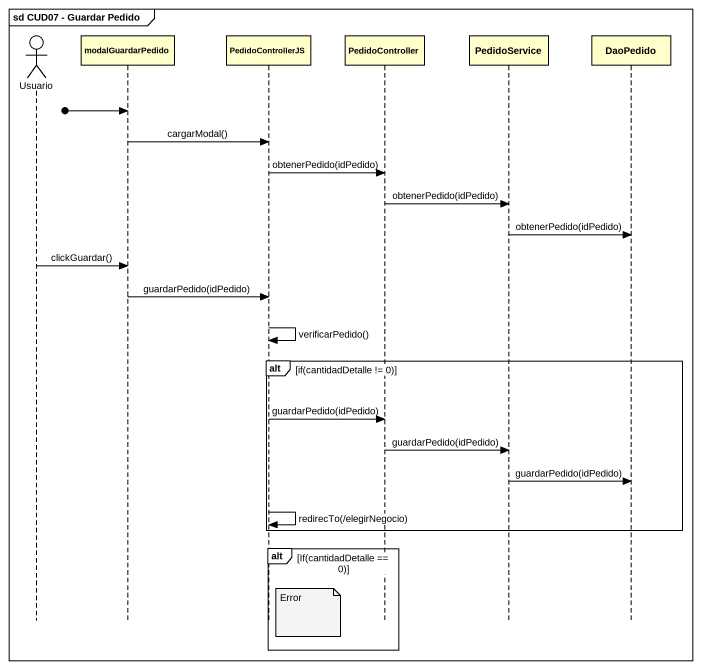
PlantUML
@startuml
mainframe sd CUD07 - Guardar Pedido
hide footbox
actor Usuario
participant modalGuardarPedido
participant PedidoControllerJS
participant PedidoController
participant PedidoService
participant DaoPedido

[o-> modalGuardarPedido
modalGuardarPedido -> PedidoControllerJS : cargarModal()
PedidoControllerJS -> PedidoController : obtenerPedido(idPedido)
PedidoController -> PedidoService : obtenerPedido(idPedido)
PedidoService -> DaoPedido : obtenerPedido(idPedido)
Usuario -> modalGuardarPedido : clickGuardar()
modalGuardarPedido -> PedidoControllerJS : guardarPedido(idPedido)
PedidoControllerJS -> PedidoControllerJS : verificarPedido()
alt if(cantidadDetalle != 0)
  PedidoControllerJS -> PedidoController : guardarPedido(idPedido)
  PedidoController -> PedidoService : guardarPedido(idPedido)
  PedidoService -> DaoPedido : guardarPedido(idPedido)
  PedidoControllerJS -> PedidoControllerJS : redirecTo(/elegirNegocio)
end
alt If(cantidadDetalle == 0)
  note right of PedidoControllerJS : Error
end
@enduml
